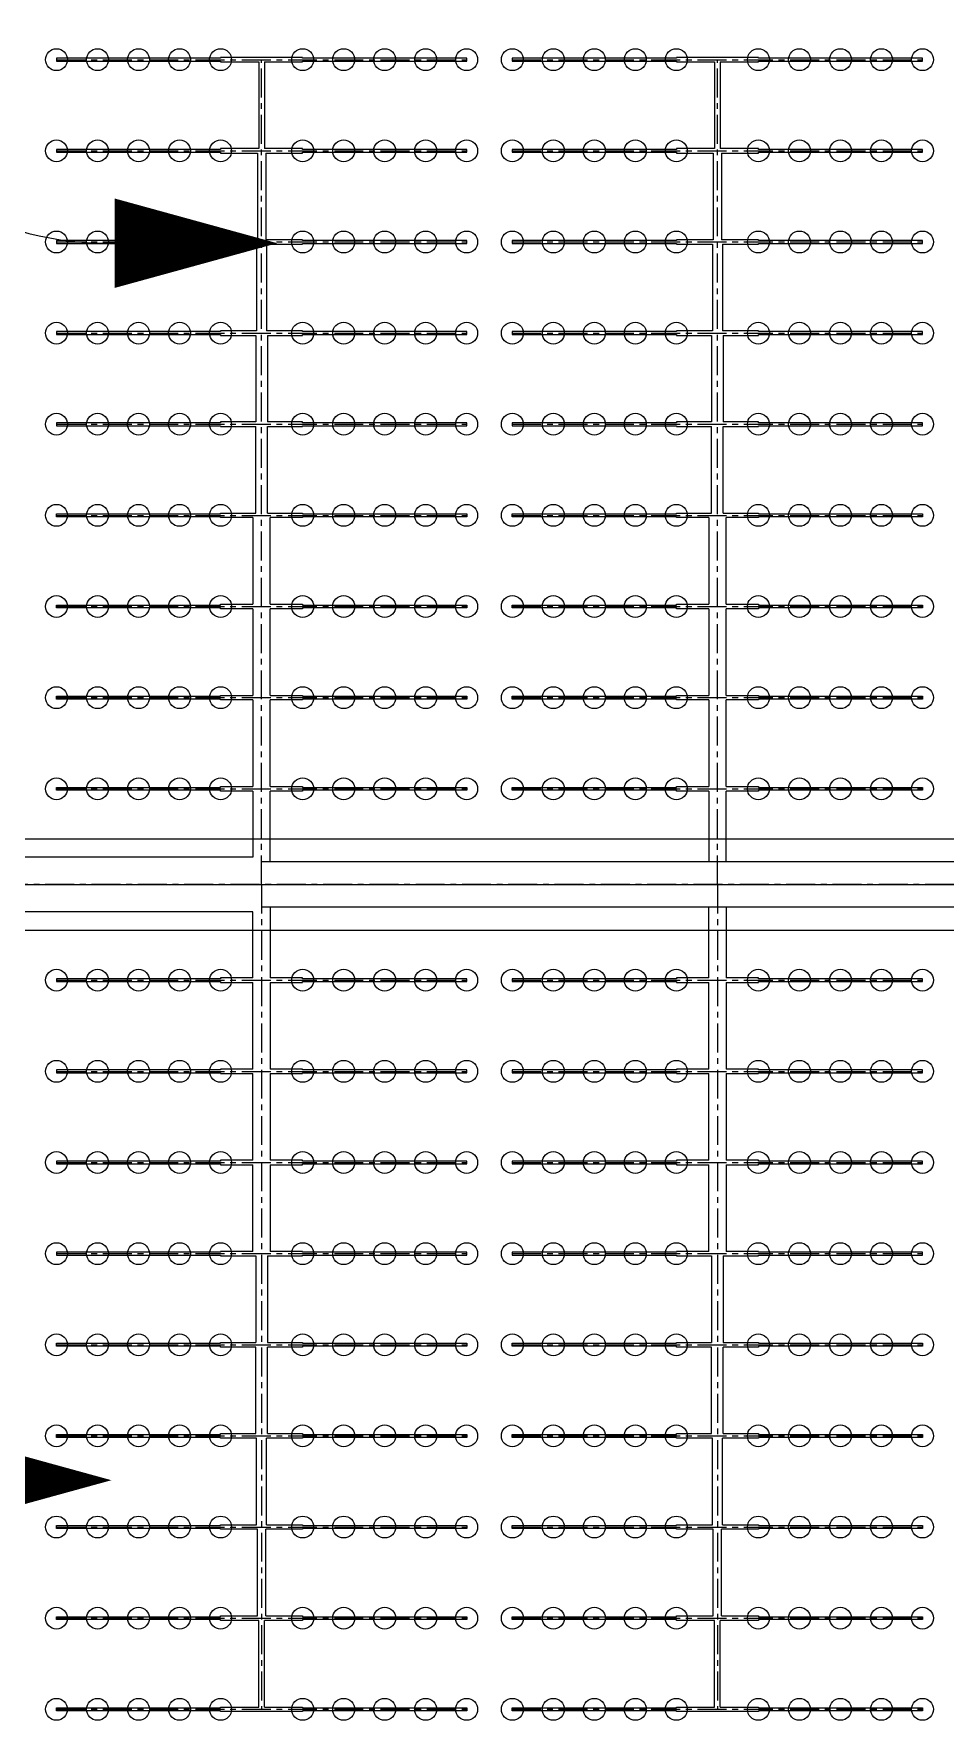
# Model space of a CAD drawing. Header units: millimetres. Extents: x -299291 to 688124, y -407813 to 623474.
# Drawn here: x 196459 to 206459, y 198059 to 216564 of the extents above; entities that cross this region are included whole.
import ezdxf

# ---------------------------------------------------------------- set-up
doc = ezdxf.new("R2010")
doc.units = ezdxf.units.MM
doc.linetypes.add('CENTER', pattern=[50.8, 31.75, -6.35, 6.35, -6.35])
doc.layers.add('轴线', color=6, linetype='CENTER')

msp = doc.modelspace()

# ---------------------------------------------------------------- linework, layer by layer
at = {"ltscale": 10}
for p, q in [((196709.037, 216295.406), (196709.037, 216263.406)), ((198509.037, 216295.406), (196709.037, 216295.406)), ((196709.037, 216263.406), (198509.037, 216263.406)), ((199409.037, 216304.406), (198509.037, 216304.406)), ((198509.037, 216304.406), (198509.037, 216295.406)), ((198509.037, 216263.406), (198509.037, 216254.406)), ((198509.037, 216254.406), (198929.037, 216254.406)), ((198929.037, 216254.406), (198929.037, 215304.406)), ((198989.037, 216254.406), (199409.037, 216254.406)), ((198989.037, 216254.406), (198989.037, 215304.406)), ((199409.037, 216295.406), (199409.037, 216304.406)), ((201209.037, 216295.406), (199409.037, 216295.406)), ((199409.037, 216254.406), (199409.037, 216263.406)), ((199409.037, 216263.406), (201209.037, 216263.406)), ((201209.037, 216263.406), (201209.037, 216295.406)), ((201709.037, 216295.406), (201709.037, 216263.406)), ((203509.037, 216295.406), (201709.037, 216295.406)), ((201709.037, 216263.406), (203509.037, 216263.406)), ((204409.037, 216304.406), (203509.037, 216304.406)), ((203509.037, 216304.406), (203509.037, 216295.406)), ((203509.037, 216263.406), (203509.037, 216254.406)), ((203509.037, 216254.406), (203929.037, 216254.406)), ((203929.037, 216254.406), (203929.037, 215304.406)), ((203989.037, 216254.406), (204409.037, 216254.406)), ((203989.037, 216254.406), (203989.037, 215304.406)), ((204409.037, 216295.406), (204409.037, 216304.406)), ((206209.037, 216295.406), (204409.037, 216295.406)), ((204409.037, 216254.406), (204409.037, 216263.406)), ((204409.037, 216263.406), (206209.037, 216263.406)), ((206209.037, 216263.406), (206209.037, 216295.406)), ((196709.037, 215295.406), (196709.037, 215263.406)), ((198509.037, 215295.406), (196709.037, 215295.406)), ((196709.037, 215263.406), (198509.037, 215263.406)), ((198929.037, 215304.406), (198509.037, 215304.406)), ((198509.037, 215304.406), (198509.037, 215295.406)), ((198509.037, 215263.406), (198509.037, 215254.406)), ((198509.037, 215254.406), (198914.037, 215254.406)), ((198914.037, 215254.406), (198914.037, 214304.406)), ((199409.037, 215304.406), (198989.037, 215304.406)), ((199004.037, 215254.406), (199409.037, 215254.406)), ((199004.037, 215254.406), (199004.037, 214304.406)), ((199409.037, 215295.406), (199409.037, 215304.406)), ((201209.037, 215295.406), (199409.037, 215295.406)), ((199409.037, 215254.406), (199409.037, 215263.406)), ((199409.037, 215263.406), (201209.037, 215263.406)), ((201209.037, 215263.406), (201209.037, 215295.406)), ((201709.037, 215295.406), (201709.037, 215263.406)), ((203509.037, 215295.406), (201709.037, 215295.406)), ((201709.037, 215263.406), (203509.037, 215263.406)), ((203929.037, 215304.406), (203509.037, 215304.406)), ((203509.037, 215304.406), (203509.037, 215295.406)), ((203509.037, 215263.406), (203509.037, 215254.406)), ((203509.037, 215254.406), (203914.037, 215254.406)), ((203914.037, 215254.406), (203914.037, 214304.406)), ((204409.037, 215304.406), (203989.037, 215304.406)), ((204004.037, 215254.406), (204409.037, 215254.406)), ((204004.037, 215254.406), (204004.037, 214304.406)), ((204409.037, 215295.406), (204409.037, 215304.406)), ((206209.037, 215295.406), (204409.037, 215295.406)), ((204409.037, 215254.406), (204409.037, 215263.406)), ((204409.037, 215263.406), (206209.037, 215263.406)), ((206209.037, 215263.406), (206209.037, 215295.406)), ((196709.037, 214295.406), (196709.037, 214263.406)), ((198509.037, 214295.406), (196709.037, 214295.406)), ((198914.037, 214304.406), (198509.037, 214304.406)), ((198509.037, 214304.406), (198509.037, 214295.406)), ((199409.037, 214304.406), (199004.037, 214304.406)), ((199409.037, 214295.406), (199409.037, 214304.406)), ((201209.037, 214295.406), (199409.037, 214295.406)), ((201209.037, 214263.406), (201209.037, 214295.406)), ((201709.037, 214295.406), (201709.037, 214263.406)), ((203509.037, 214295.406), (201709.037, 214295.406)), ((203914.037, 214304.406), (203509.037, 214304.406)), ((203509.037, 214304.406), (203509.037, 214295.406)), ((204409.037, 214304.406), (204004.037, 214304.406)), ((204409.037, 214295.406), (204409.037, 214304.406)), ((206209.037, 214295.406), (204409.037, 214295.406)), ((206209.037, 214263.406), (206209.037, 214295.406)), ((196709.037, 214263.406), (198509.037, 214263.406)), ((198509.037, 214263.406), (198509.037, 214254.406)), ((198509.037, 214254.406), (198904.037, 214254.406)), ((198904.037, 214254.406), (198904.037, 213304.406)), ((199014.037, 214254.406), (199409.037, 214254.406)), ((199014.037, 214254.406), (199014.037, 213304.406)), ((199409.037, 214254.406), (199409.037, 214263.406)), ((199409.037, 214263.406), (201209.037, 214263.406)), ((201709.037, 214263.406), (203509.037, 214263.406)), ((203509.037, 214263.406), (203509.037, 214254.406)), ((203509.037, 214254.406), (203904.037, 214254.406)), ((203904.037, 214254.406), (203904.037, 213304.406)), ((204014.037, 214254.406), (204409.037, 214254.406)), ((204014.037, 214254.406), (204014.037, 213304.406)), ((204409.037, 214254.406), (204409.037, 214263.406)), ((204409.037, 214263.406), (206209.037, 214263.406)), ((196709.037, 213295.406), (196709.037, 213263.406)), ((198509.037, 213295.406), (196709.037, 213295.406)), ((196709.037, 213263.406), (198509.037, 213263.406)), ((198904.037, 213304.406), (198509.037, 213304.406)), ((198509.037, 213304.406), (198509.037, 213295.406)), ((198509.037, 213263.406), (198509.037, 213254.406)), ((198509.037, 213254.406), (198894.037, 213254.406)), ((198894.037, 213254.406), (198894.037, 212304.406)), ((199409.037, 213304.406), (199014.037, 213304.406)), ((199024.037, 213254.406), (199409.037, 213254.406)), ((199024.037, 213254.406), (199024.037, 212304.406)), ((199409.037, 213295.406), (199409.037, 213304.406)), ((201209.037, 213295.406), (199409.037, 213295.406)), ((199409.037, 213254.406), (199409.037, 213263.406)), ((199409.037, 213263.406), (201209.037, 213263.406)), ((201209.037, 213263.406), (201209.037, 213295.406)), ((201709.037, 213295.406), (201709.037, 213263.406)), ((203509.037, 213295.406), (201709.037, 213295.406)), ((201709.037, 213263.406), (203509.037, 213263.406)), ((203904.037, 213304.406), (203509.037, 213304.406)), ((203509.037, 213304.406), (203509.037, 213295.406)), ((203509.037, 213263.406), (203509.037, 213254.406)), ((203509.037, 213254.406), (203894.037, 213254.406)), ((203894.037, 213254.406), (203894.037, 212304.406)), ((204409.037, 213304.406), (204014.037, 213304.406)), ((204024.037, 213254.406), (204409.037, 213254.406)), ((204024.037, 213254.406), (204024.037, 212304.406)), ((204409.037, 213295.406), (204409.037, 213304.406)), ((206209.037, 213295.406), (204409.037, 213295.406)), ((204409.037, 213254.406), (204409.037, 213263.406)), ((204409.037, 213263.406), (206209.037, 213263.406)), ((206209.037, 213263.406), (206209.037, 213295.406)), ((196709.037, 212295.406), (196709.037, 212263.406)), ((198509.037, 212295.406), (196709.037, 212295.406)), ((196709.037, 212263.406), (198509.037, 212263.406)), ((198894.037, 212304.406), (198509.037, 212304.406)), ((198509.037, 212304.406), (198509.037, 212295.406)), ((198509.037, 212263.406), (198509.037, 212254.406)), ((198509.037, 212254.406), (198894.037, 212254.406)), ((198894.037, 211304.406), (198894.037, 212254.406)), ((199409.037, 212304.406), (199024.037, 212304.406)), ((199024.037, 212254.406), (199409.037, 212254.406)), ((199024.037, 211304.406), (199024.037, 212254.406)), ((199409.037, 212295.406), (199409.037, 212304.406)), ((201209.037, 212295.406), (199409.037, 212295.406)), ((199409.037, 212254.406), (199409.037, 212263.406)), ((199409.037, 212263.406), (201209.037, 212263.406)), ((201209.037, 212263.406), (201209.037, 212295.406)), ((201709.037, 212295.406), (201709.037, 212263.406)), ((203509.037, 212295.406), (201709.037, 212295.406)), ((201709.037, 212263.406), (203509.037, 212263.406)), ((203894.037, 212304.406), (203509.037, 212304.406)), ((203509.037, 212304.406), (203509.037, 212295.406)), ((203509.037, 212263.406), (203509.037, 212254.406)), ((203509.037, 212254.406), (203894.037, 212254.406)), ((203894.037, 211304.406), (203894.037, 212254.406)), ((204409.037, 212304.406), (204024.037, 212304.406)), ((204024.037, 212254.406), (204409.037, 212254.406)), ((204024.037, 211304.406), (204024.037, 212254.406)), ((204409.037, 212295.406), (204409.037, 212304.406)), ((206209.037, 212295.406), (204409.037, 212295.406)), ((204409.037, 212254.406), (204409.037, 212263.406)), ((204409.037, 212263.406), (206209.037, 212263.406)), ((206209.037, 212263.406), (206209.037, 212295.406)), ((196709.037, 211263.406), (196709.037, 211295.406)), ((196709.037, 211295.406), (198509.037, 211295.406)), ((198509.037, 211263.406), (196709.037, 211263.406)), ((198509.037, 211295.406), (198509.037, 211304.406)), ((198509.037, 211304.406), (198894.037, 211304.406)), ((198509.037, 211254.406), (198509.037, 211263.406)), ((198864.037, 211254.406), (198509.037, 211254.406)), ((198864.037, 211254.406), (198864.037, 210304.406)), ((199024.037, 211304.406), (199409.037, 211304.406)), ((199409.037, 211254.406), (199054.037, 211254.406)), ((199054.037, 210304.406), (199054.037, 211254.406)), ((199409.037, 211304.406), (199409.037, 211295.406)), ((199409.037, 211295.406), (201209.037, 211295.406)), ((201209.037, 211263.406), (199409.037, 211263.406)), ((199409.037, 211263.406), (199409.037, 211254.406)), ((201209.037, 211295.406), (201209.037, 211263.406)), ((201709.037, 211263.406), (201709.037, 211295.406)), ((201709.037, 211295.406), (203509.037, 211295.406)), ((203509.037, 211263.406), (201709.037, 211263.406)), ((203509.037, 211295.406), (203509.037, 211304.406)), ((203509.037, 211304.406), (203894.037, 211304.406)), ((203509.037, 211254.406), (203509.037, 211263.406)), ((203864.037, 211254.406), (203509.037, 211254.406)), ((203864.037, 211254.406), (203864.037, 210304.406)), ((204024.037, 211304.406), (204409.037, 211304.406)), ((204409.037, 211254.406), (204054.037, 211254.406)), ((204054.037, 210304.406), (204054.037, 211254.406)), ((204409.037, 211304.406), (204409.037, 211295.406)), ((204409.037, 211295.406), (206209.037, 211295.406)), ((206209.037, 211263.406), (204409.037, 211263.406)), ((204409.037, 211263.406), (204409.037, 211254.406)), ((206209.037, 211295.406), (206209.037, 211263.406)), ((196709.037, 210263.406), (196709.037, 210295.406)), ((196709.037, 210295.406), (198509.037, 210295.406)), ((198509.037, 210263.406), (196709.037, 210263.406)), ((198509.037, 210295.406), (198509.037, 210304.406)), ((198509.037, 210304.406), (198864.037, 210304.406)), ((198509.037, 210254.406), (198509.037, 210263.406)), ((198864.037, 210254.406), (198509.037, 210254.406)), ((198864.037, 210254.406), (198864.037, 209304.406)), ((199054.037, 210304.406), (199409.037, 210304.406)), ((199409.037, 210254.406), (199054.037, 210254.406)), ((199054.037, 209304.406), (199054.037, 210254.406)), ((199409.037, 210304.406), (199409.037, 210295.406)), ((199409.037, 210295.406), (201209.037, 210295.406)), ((201209.037, 210263.406), (199409.037, 210263.406)), ((199409.037, 210263.406), (199409.037, 210254.406)), ((201209.037, 210295.406), (201209.037, 210263.406)), ((201709.037, 210263.406), (201709.037, 210295.406)), ((201709.037, 210295.406), (203509.037, 210295.406)), ((203509.037, 210263.406), (201709.037, 210263.406)), ((203509.037, 210295.406), (203509.037, 210304.406)), ((203509.037, 210304.406), (203864.037, 210304.406)), ((203509.037, 210254.406), (203509.037, 210263.406)), ((203864.037, 210254.406), (203509.037, 210254.406)), ((203864.037, 210254.406), (203864.037, 209304.406)), ((204054.037, 210304.406), (204409.037, 210304.406)), ((204409.037, 210254.406), (204054.037, 210254.406)), ((204054.037, 209304.406), (204054.037, 210254.406)), ((204409.037, 210304.406), (204409.037, 210295.406)), ((204409.037, 210295.406), (206209.037, 210295.406)), ((206209.037, 210263.406), (204409.037, 210263.406)), ((204409.037, 210263.406), (204409.037, 210254.406)), ((206209.037, 210295.406), (206209.037, 210263.406)), ((196709.037, 209263.406), (196709.037, 209295.406)), ((196709.037, 209295.406), (198509.037, 209295.406)), ((198509.037, 209295.406), (198509.037, 209304.406)), ((198509.037, 209304.406), (198864.037, 209304.406)), ((199054.037, 209304.406), (199409.037, 209304.406)), ((199409.037, 209304.406), (199409.037, 209295.406)), ((199409.037, 209295.406), (201209.037, 209295.406)), ((201209.037, 209295.406), (201209.037, 209263.406)), ((201709.037, 209263.406), (201709.037, 209295.406)), ((201709.037, 209295.406), (203509.037, 209295.406)), ((203509.037, 209295.406), (203509.037, 209304.406)), ((203509.037, 209304.406), (203864.037, 209304.406)), ((204054.037, 209304.406), (204409.037, 209304.406)), ((204409.037, 209304.406), (204409.037, 209295.406)), ((204409.037, 209295.406), (206209.037, 209295.406)), ((206209.037, 209295.406), (206209.037, 209263.406)), ((198509.037, 209263.406), (196709.037, 209263.406)), ((198509.037, 209254.406), (198509.037, 209263.406)), ((198864.037, 209254.406), (198509.037, 209254.406)), ((198864.037, 209254.406), (198864.037, 208304.406)), ((199409.037, 209254.406), (199054.037, 209254.406)), ((199054.037, 208304.406), (199054.037, 209254.406)), ((201209.037, 209263.406), (199409.037, 209263.406)), ((199409.037, 209263.406), (199409.037, 209254.406)), ((203509.037, 209263.406), (201709.037, 209263.406)), ((203509.037, 209254.406), (203509.037, 209263.406)), ((203864.037, 209254.406), (203509.037, 209254.406)), ((203864.037, 209254.406), (203864.037, 208304.406)), ((204409.037, 209254.406), (204054.037, 209254.406)), ((204054.037, 208304.406), (204054.037, 209254.406)), ((206209.037, 209263.406), (204409.037, 209263.406)), ((204409.037, 209263.406), (204409.037, 209254.406)), ((196709.037, 208263.406), (196709.037, 208295.406)), ((196709.037, 208295.406), (198509.037, 208295.406)), ((198509.037, 208263.406), (196709.037, 208263.406)), ((198509.037, 208295.406), (198509.037, 208304.406)), ((198509.037, 208304.406), (198864.037, 208304.406)), ((198509.037, 208254.406), (198509.037, 208263.406)), ((198864.037, 208254.406), (198509.037, 208254.406)), ((198864.037, 208254.406), (198864.037, 207529.406)), ((199054.037, 208304.406), (199409.037, 208304.406)), ((199409.037, 208254.406), (199054.037, 208254.406)), ((199054.037, 207479.406), (199054.037, 208254.406)), ((199409.037, 208304.406), (199409.037, 208295.406)), ((199409.037, 208295.406), (201209.037, 208295.406)), ((201209.037, 208263.406), (199409.037, 208263.406)), ((199409.037, 208263.406), (199409.037, 208254.406)), ((201209.037, 208295.406), (201209.037, 208263.406)), ((201709.037, 208263.406), (201709.037, 208295.406)), ((201709.037, 208295.406), (203509.037, 208295.406)), ((203509.037, 208263.406), (201709.037, 208263.406)), ((203509.037, 208295.406), (203509.037, 208304.406)), ((203509.037, 208304.406), (203864.037, 208304.406)), ((203509.037, 208254.406), (203509.037, 208263.406)), ((203864.037, 208254.406), (203509.037, 208254.406)), ((203864.037, 208254.406), (203864.037, 207479.406)), ((204054.037, 208304.406), (204409.037, 208304.406)), ((204409.037, 208254.406), (204054.037, 208254.406)), ((204054.037, 207479.406), (204054.037, 208254.406)), ((204409.037, 208304.406), (204409.037, 208295.406)), ((204409.037, 208295.406), (206209.037, 208295.406)), ((206209.037, 208263.406), (204409.037, 208263.406)), ((204409.037, 208263.406), (204409.037, 208254.406)), ((206209.037, 208295.406), (206209.037, 208263.406)), ((186459.037, 207729.406), (266459.037, 207729.406)), ((198864.037, 207529.406), (194054.037, 207529.406)), ((213864.037, 207479.406), (198959.037, 207479.406)), ((185959.037, 207229.406), (266959.037, 207229.406)), ((198864.037, 206929.406), (194054.037, 206929.406)), ((198864.037, 206204.406), (198864.037, 206929.406)), ((213864.037, 206979.406), (198959.037, 206979.406)), ((199054.037, 206979.406), (199054.037, 206204.406)), ((203864.037, 206204.406), (203864.037, 206979.406)), ((204054.037, 206979.406), (204054.037, 206204.406)), ((186459.037, 206729.406), (266459.037, 206729.406)), ((196709.037, 206195.406), (196709.037, 206163.406)), ((198509.037, 206195.406), (196709.037, 206195.406)), ((196709.037, 206163.406), (198509.037, 206163.406)), ((198864.037, 206204.406), (198509.037, 206204.406)), ((198509.037, 206204.406), (198509.037, 206195.406)), ((198509.037, 206163.406), (198509.037, 206154.406)), ((198509.037, 206154.406), (198864.037, 206154.406)), ((198864.037, 205204.406), (198864.037, 206154.406)), ((199409.037, 206204.406), (199054.037, 206204.406)), ((199054.037, 206154.406), (199409.037, 206154.406)), ((199054.037, 206154.406), (199054.037, 205204.406)), ((199409.037, 206195.406), (199409.037, 206204.406)), ((201209.037, 206195.406), (199409.037, 206195.406)), ((199409.037, 206154.406), (199409.037, 206163.406)), ((199409.037, 206163.406), (201209.037, 206163.406)), ((201209.037, 206163.406), (201209.037, 206195.406)), ((201709.037, 206195.406), (201709.037, 206163.406)), ((203509.037, 206195.406), (201709.037, 206195.406)), ((201709.037, 206163.406), (203509.037, 206163.406)), ((203864.037, 206204.406), (203509.037, 206204.406)), ((203509.037, 206204.406), (203509.037, 206195.406)), ((203509.037, 206163.406), (203509.037, 206154.406)), ((203509.037, 206154.406), (203864.037, 206154.406)), ((203864.037, 205204.406), (203864.037, 206154.406)), ((204409.037, 206204.406), (204054.037, 206204.406)), ((204054.037, 206154.406), (204409.037, 206154.406)), ((204054.037, 206154.406), (204054.037, 205204.406)), ((204409.037, 206195.406), (204409.037, 206204.406)), ((206209.037, 206195.406), (204409.037, 206195.406)), ((204409.037, 206154.406), (204409.037, 206163.406)), ((204409.037, 206163.406), (206209.037, 206163.406)), ((206209.037, 206163.406), (206209.037, 206195.406)), ((196709.037, 205195.406), (196709.037, 205163.406)), ((198509.037, 205195.406), (196709.037, 205195.406)), ((196709.037, 205163.406), (198509.037, 205163.406)), ((198864.037, 205204.406), (198509.037, 205204.406)), ((198509.037, 205204.406), (198509.037, 205195.406)), ((198509.037, 205163.406), (198509.037, 205154.406)), ((198509.037, 205154.406), (198864.037, 205154.406)), ((198864.037, 204204.406), (198864.037, 205154.406)), ((199409.037, 205204.406), (199054.037, 205204.406)), ((199054.037, 205154.406), (199409.037, 205154.406)), ((199054.037, 205154.406), (199054.037, 204204.406)), ((199409.037, 205195.406), (199409.037, 205204.406)), ((201209.037, 205195.406), (199409.037, 205195.406)), ((199409.037, 205154.406), (199409.037, 205163.406)), ((199409.037, 205163.406), (201209.037, 205163.406)), ((201209.037, 205163.406), (201209.037, 205195.406)), ((201709.037, 205195.406), (201709.037, 205163.406)), ((203509.037, 205195.406), (201709.037, 205195.406)), ((201709.037, 205163.406), (203509.037, 205163.406)), ((203864.037, 205204.406), (203509.037, 205204.406)), ((203509.037, 205204.406), (203509.037, 205195.406)), ((203509.037, 205163.406), (203509.037, 205154.406)), ((203509.037, 205154.406), (203864.037, 205154.406)), ((203864.037, 204204.406), (203864.037, 205154.406)), ((204409.037, 205204.406), (204054.037, 205204.406)), ((204054.037, 205154.406), (204409.037, 205154.406)), ((204054.037, 205154.406), (204054.037, 204204.406)), ((204409.037, 205195.406), (204409.037, 205204.406)), ((206209.037, 205195.406), (204409.037, 205195.406)), ((204409.037, 205154.406), (204409.037, 205163.406)), ((204409.037, 205163.406), (206209.037, 205163.406)), ((206209.037, 205163.406), (206209.037, 205195.406)), ((196709.037, 204195.406), (196709.037, 204163.406)), ((198509.037, 204195.406), (196709.037, 204195.406)), ((196709.037, 204163.406), (198509.037, 204163.406)), ((198864.037, 204204.406), (198509.037, 204204.406)), ((198509.037, 204204.406), (198509.037, 204195.406)), ((198509.037, 204163.406), (198509.037, 204154.406)), ((198509.037, 204154.406), (198864.037, 204154.406)), ((198864.037, 203204.406), (198864.037, 204154.406)), ((199409.037, 204204.406), (199054.037, 204204.406)), ((199054.037, 204154.406), (199409.037, 204154.406)), ((199054.037, 204154.406), (199054.037, 203204.406)), ((199409.037, 204195.406), (199409.037, 204204.406)), ((201209.037, 204195.406), (199409.037, 204195.406)), ((199409.037, 204154.406), (199409.037, 204163.406)), ((199409.037, 204163.406), (201209.037, 204163.406)), ((201209.037, 204163.406), (201209.037, 204195.406)), ((201709.037, 204195.406), (201709.037, 204163.406)), ((203509.037, 204195.406), (201709.037, 204195.406)), ((201709.037, 204163.406), (203509.037, 204163.406)), ((203864.037, 204204.406), (203509.037, 204204.406)), ((203509.037, 204204.406), (203509.037, 204195.406)), ((203509.037, 204163.406), (203509.037, 204154.406)), ((203509.037, 204154.406), (203864.037, 204154.406)), ((203864.037, 203204.406), (203864.037, 204154.406)), ((204409.037, 204204.406), (204054.037, 204204.406)), ((204054.037, 204154.406), (204409.037, 204154.406)), ((204054.037, 204154.406), (204054.037, 203204.406)), ((204409.037, 204195.406), (204409.037, 204204.406)), ((206209.037, 204195.406), (204409.037, 204195.406)), ((204409.037, 204154.406), (204409.037, 204163.406)), ((204409.037, 204163.406), (206209.037, 204163.406)), ((206209.037, 204163.406), (206209.037, 204195.406)), ((196709.037, 203195.406), (196709.037, 203163.406)), ((198509.037, 203195.406), (196709.037, 203195.406)), ((198864.037, 203204.406), (198509.037, 203204.406)), ((198509.037, 203204.406), (198509.037, 203195.406)), ((199409.037, 203204.406), (199054.037, 203204.406)), ((199409.037, 203195.406), (199409.037, 203204.406)), ((201209.037, 203195.406), (199409.037, 203195.406)), ((201209.037, 203163.406), (201209.037, 203195.406)), ((201709.037, 203195.406), (201709.037, 203163.406)), ((203509.037, 203195.406), (201709.037, 203195.406)), ((203864.037, 203204.406), (203509.037, 203204.406)), ((203509.037, 203204.406), (203509.037, 203195.406)), ((204409.037, 203204.406), (204054.037, 203204.406)), ((204409.037, 203195.406), (204409.037, 203204.406)), ((206209.037, 203195.406), (204409.037, 203195.406)), ((206209.037, 203163.406), (206209.037, 203195.406)), ((196709.037, 203163.406), (198509.037, 203163.406)), ((198509.037, 203163.406), (198509.037, 203154.406)), ((198509.037, 203154.406), (198894.037, 203154.406)), ((198894.037, 203154.406), (198894.037, 202204.406)), ((199024.037, 203154.406), (199409.037, 203154.406)), ((199024.037, 203154.406), (199024.037, 202204.406)), ((199409.037, 203154.406), (199409.037, 203163.406)), ((199409.037, 203163.406), (201209.037, 203163.406)), ((201709.037, 203163.406), (203509.037, 203163.406)), ((203509.037, 203163.406), (203509.037, 203154.406)), ((203509.037, 203154.406), (203894.037, 203154.406)), ((203894.037, 203154.406), (203894.037, 202204.406)), ((204024.037, 203154.406), (204409.037, 203154.406)), ((204024.037, 203154.406), (204024.037, 202204.406)), ((204409.037, 203154.406), (204409.037, 203163.406)), ((204409.037, 203163.406), (206209.037, 203163.406)), ((196709.037, 202163.406), (196709.037, 202195.406)), ((196709.037, 202195.406), (198509.037, 202195.406)), ((198509.037, 202163.406), (196709.037, 202163.406)), ((198509.037, 202195.406), (198509.037, 202204.406)), ((198509.037, 202204.406), (198894.037, 202204.406)), ((198509.037, 202154.406), (198509.037, 202163.406)), ((198894.037, 202154.406), (198509.037, 202154.406)), ((198894.037, 201204.406), (198894.037, 202154.406)), ((199024.037, 202204.406), (199409.037, 202204.406)), ((199409.037, 202154.406), (199024.037, 202154.406)), ((199024.037, 201204.406), (199024.037, 202154.406)), ((199409.037, 202204.406), (199409.037, 202195.406)), ((199409.037, 202195.406), (201209.037, 202195.406)), ((201209.037, 202163.406), (199409.037, 202163.406)), ((199409.037, 202163.406), (199409.037, 202154.406)), ((201209.037, 202195.406), (201209.037, 202163.406)), ((201709.037, 202163.406), (201709.037, 202195.406)), ((201709.037, 202195.406), (203509.037, 202195.406)), ((203509.037, 202163.406), (201709.037, 202163.406)), ((203509.037, 202195.406), (203509.037, 202204.406)), ((203509.037, 202204.406), (203894.037, 202204.406)), ((203509.037, 202154.406), (203509.037, 202163.406)), ((203894.037, 202154.406), (203509.037, 202154.406)), ((203894.037, 201204.406), (203894.037, 202154.406)), ((204024.037, 202204.406), (204409.037, 202204.406)), ((204409.037, 202154.406), (204024.037, 202154.406)), ((204024.037, 201204.406), (204024.037, 202154.406)), ((204409.037, 202204.406), (204409.037, 202195.406)), ((204409.037, 202195.406), (206209.037, 202195.406)), ((206209.037, 202163.406), (204409.037, 202163.406)), ((204409.037, 202163.406), (204409.037, 202154.406)), ((206209.037, 202195.406), (206209.037, 202163.406)), ((196709.037, 201163.406), (196709.037, 201195.406)), ((196709.037, 201195.406), (198509.037, 201195.406)), ((198509.037, 201163.406), (196709.037, 201163.406)), ((198509.037, 201195.406), (198509.037, 201204.406)), ((198509.037, 201204.406), (198894.037, 201204.406)), ((198509.037, 201154.406), (198509.037, 201163.406)), ((198904.037, 201154.406), (198509.037, 201154.406)), ((198904.037, 200204.406), (198904.037, 201154.406)), ((199409.037, 201154.406), (199014.037, 201154.406)), ((199014.037, 200204.406), (199014.037, 201154.406)), ((199024.037, 201204.406), (199409.037, 201204.406)), ((199409.037, 201204.406), (199409.037, 201195.406)), ((199409.037, 201195.406), (201209.037, 201195.406)), ((201209.037, 201163.406), (199409.037, 201163.406)), ((199409.037, 201163.406), (199409.037, 201154.406)), ((201209.037, 201195.406), (201209.037, 201163.406)), ((201709.037, 201163.406), (201709.037, 201195.406)), ((201709.037, 201195.406), (203509.037, 201195.406)), ((203509.037, 201163.406), (201709.037, 201163.406)), ((203509.037, 201195.406), (203509.037, 201204.406)), ((203509.037, 201204.406), (203894.037, 201204.406)), ((203509.037, 201154.406), (203509.037, 201163.406)), ((203904.037, 201154.406), (203509.037, 201154.406)), ((203904.037, 200204.406), (203904.037, 201154.406)), ((204409.037, 201154.406), (204014.037, 201154.406)), ((204014.037, 200204.406), (204014.037, 201154.406)), ((204024.037, 201204.406), (204409.037, 201204.406)), ((204409.037, 201204.406), (204409.037, 201195.406)), ((204409.037, 201195.406), (206209.037, 201195.406)), ((206209.037, 201163.406), (204409.037, 201163.406)), ((204409.037, 201163.406), (204409.037, 201154.406)), ((206209.037, 201195.406), (206209.037, 201163.406)), ((196709.037, 200163.406), (196709.037, 200195.406)), ((196709.037, 200195.406), (198509.037, 200195.406)), ((198509.037, 200163.406), (196709.037, 200163.406)), ((198509.037, 200195.406), (198509.037, 200204.406)), ((198509.037, 200204.406), (198904.037, 200204.406)), ((198509.037, 200154.406), (198509.037, 200163.406)), ((198914.037, 200154.406), (198509.037, 200154.406)), ((198914.037, 199204.406), (198914.037, 200154.406)), ((199409.037, 200154.406), (199004.037, 200154.406)), ((199004.037, 199204.406), (199004.037, 200154.406)), ((199014.037, 200204.406), (199409.037, 200204.406)), ((199409.037, 200204.406), (199409.037, 200195.406)), ((199409.037, 200195.406), (201209.037, 200195.406)), ((201209.037, 200163.406), (199409.037, 200163.406)), ((199409.037, 200163.406), (199409.037, 200154.406)), ((201209.037, 200195.406), (201209.037, 200163.406)), ((201709.037, 200163.406), (201709.037, 200195.406)), ((201709.037, 200195.406), (203509.037, 200195.406)), ((203509.037, 200163.406), (201709.037, 200163.406)), ((203509.037, 200195.406), (203509.037, 200204.406)), ((203509.037, 200204.406), (203904.037, 200204.406)), ((203509.037, 200154.406), (203509.037, 200163.406)), ((203914.037, 200154.406), (203509.037, 200154.406)), ((203914.037, 199204.406), (203914.037, 200154.406)), ((204409.037, 200154.406), (204004.037, 200154.406)), ((204004.037, 199204.406), (204004.037, 200154.406)), ((204014.037, 200204.406), (204409.037, 200204.406)), ((204409.037, 200204.406), (204409.037, 200195.406)), ((204409.037, 200195.406), (206209.037, 200195.406)), ((206209.037, 200163.406), (204409.037, 200163.406)), ((204409.037, 200163.406), (204409.037, 200154.406)), ((206209.037, 200195.406), (206209.037, 200163.406)), ((196709.037, 199163.406), (196709.037, 199195.406)), ((196709.037, 199195.406), (198509.037, 199195.406)), ((198509.037, 199163.406), (196709.037, 199163.406)), ((198509.037, 199195.406), (198509.037, 199204.406)), ((198509.037, 199204.406), (198914.037, 199204.406)), ((198509.037, 199154.406), (198509.037, 199163.406)), ((198929.037, 199154.406), (198509.037, 199154.406)), ((198929.037, 198204.406), (198929.037, 199154.406)), ((198989.037, 198204.406), (198989.037, 199154.406)), ((199409.037, 199154.406), (198989.037, 199154.406)), ((199004.037, 199204.406), (199409.037, 199204.406)), ((199409.037, 199204.406), (199409.037, 199195.406)), ((199409.037, 199195.406), (201209.037, 199195.406)), ((201209.037, 199163.406), (199409.037, 199163.406)), ((199409.037, 199163.406), (199409.037, 199154.406)), ((201209.037, 199195.406), (201209.037, 199163.406)), ((201709.037, 199163.406), (201709.037, 199195.406)), ((201709.037, 199195.406), (203509.037, 199195.406)), ((203509.037, 199163.406), (201709.037, 199163.406)), ((203509.037, 199195.406), (203509.037, 199204.406)), ((203509.037, 199204.406), (203914.037, 199204.406)), ((203509.037, 199154.406), (203509.037, 199163.406)), ((203929.037, 199154.406), (203509.037, 199154.406)), ((203929.037, 198204.406), (203929.037, 199154.406)), ((203989.037, 198204.406), (203989.037, 199154.406)), ((204409.037, 199154.406), (203989.037, 199154.406)), ((204004.037, 199204.406), (204409.037, 199204.406)), ((204409.037, 199204.406), (204409.037, 199195.406)), ((204409.037, 199195.406), (206209.037, 199195.406)), ((206209.037, 199163.406), (204409.037, 199163.406)), ((204409.037, 199163.406), (204409.037, 199154.406)), ((206209.037, 199195.406), (206209.037, 199163.406)), ((196709.037, 198163.406), (196709.037, 198195.406)), ((196709.037, 198195.406), (198509.037, 198195.406)), ((198509.037, 198195.406), (198509.037, 198204.406)), ((198509.037, 198204.406), (198929.037, 198204.406)), ((198989.037, 198204.406), (199409.037, 198204.406)), ((199409.037, 198204.406), (199409.037, 198195.406)), ((199409.037, 198195.406), (201209.037, 198195.406)), ((201209.037, 198195.406), (201209.037, 198163.406)), ((201709.037, 198163.406), (201709.037, 198195.406)), ((201709.037, 198195.406), (203509.037, 198195.406)), ((203509.037, 198195.406), (203509.037, 198204.406)), ((203509.037, 198204.406), (203929.037, 198204.406)), ((203989.037, 198204.406), (204409.037, 198204.406)), ((204409.037, 198204.406), (204409.037, 198195.406)), ((204409.037, 198195.406), (206209.037, 198195.406)), ((206209.037, 198195.406), (206209.037, 198163.406)), ((198509.037, 198163.406), (196709.037, 198163.406)), ((198509.037, 198154.406), (198509.037, 198163.406)), ((199409.037, 198154.406), (198509.037, 198154.406)), ((201209.037, 198163.406), (199409.037, 198163.406)), ((199409.037, 198163.406), (199409.037, 198154.406)), ((203509.037, 198163.406), (201709.037, 198163.406)), ((203509.037, 198154.406), (203509.037, 198163.406)), ((204409.037, 198154.406), (203509.037, 198154.406)), ((206209.037, 198163.406), (204409.037, 198163.406)), ((204409.037, 198163.406), (204409.037, 198154.406))]:
    msp.add_line(p, q, dxfattribs=at)
at = {"color": 7, "lineweight": -3}
for points in [[(197347.738, 214265.57, 981.097, 0, 0), (199130.927, 214265.57, 0, 0, 0)], [(195528.81, 200693.243, 981.097, 0, 0), (197311.998, 200693.243, 0, 0, 0)]]:
    msp.add_lwpolyline(points, format="xyseb", dxfattribs=at)
at = {"ltscale": 10}
for centre in [(196709.037, 216279.406), (197159.037, 216279.406), (197609.037, 216279.406), (198059.037, 216279.406), (198509.037, 216279.406), (199409.037, 216279.406), (199859.037, 216279.406), (200309.037, 216279.406), (200759.037, 216279.406), (201209.037, 216279.406), (201709.037, 216279.406), (202159.037, 216279.406), (202609.037, 216279.406), (203059.037, 216279.406), (203509.037, 216279.406), (204409.037, 216279.406), (204859.037, 216279.406), (205309.037, 216279.406), (205759.037, 216279.406), (206209.037, 216279.406), (196709.037, 215279.406), (197159.037, 215279.406), (197609.037, 215279.406), (198059.037, 215279.406), (198509.037, 215279.406), (199409.037, 215279.406), (199859.037, 215279.406), (200309.037, 215279.406), (200759.037, 215279.406), (201209.037, 215279.406), (201709.037, 215279.406), (202159.037, 215279.406), (202609.037, 215279.406), (203059.037, 215279.406), (203509.037, 215279.406), (204409.037, 215279.406), (204859.037, 215279.406), (205309.037, 215279.406), (205759.037, 215279.406), (206209.037, 215279.406), (196709.037, 214279.406), (197159.037, 214279.406), (197609.037, 214279.406), (198059.037, 214279.406), (198509.037, 214279.406), (199409.037, 214279.406), (199859.037, 214279.406), (200309.037, 214279.406), (200759.037, 214279.406), (201209.037, 214279.406), (201709.037, 214279.406), (202159.037, 214279.406), (202609.037, 214279.406), (203059.037, 214279.406), (203509.037, 214279.406), (204409.037, 214279.406), (204859.037, 214279.406), (205309.037, 214279.406), (205759.037, 214279.406), (206209.037, 214279.406), (196709.037, 213279.406), (197159.037, 213279.406), (197609.037, 213279.406), (198059.037, 213279.406), (198509.037, 213279.406), (199409.037, 213279.406), (199859.037, 213279.406), (200309.037, 213279.406), (200759.037, 213279.406), (201209.037, 213279.406), (201709.037, 213279.406), (202159.037, 213279.406), (202609.037, 213279.406), (203059.037, 213279.406), (203509.037, 213279.406), (204409.037, 213279.406), (204859.037, 213279.406), (205309.037, 213279.406), (205759.037, 213279.406), (206209.037, 213279.406), (196709.037, 212279.406), (197159.037, 212279.406), (197609.037, 212279.406), (198059.037, 212279.406), (198509.037, 212279.406), (199409.037, 212279.406), (199859.037, 212279.406), (200309.037, 212279.406), (200759.037, 212279.406), (201209.037, 212279.406), (201709.037, 212279.406), (202159.037, 212279.406), (202609.037, 212279.406), (203059.037, 212279.406), (203509.037, 212279.406), (204409.037, 212279.406), (204859.037, 212279.406), (205309.037, 212279.406), (205759.037, 212279.406), (206209.037, 212279.406), (196709.037, 211279.406), (197159.037, 211279.406), (197609.037, 211279.406), (198059.037, 211279.406), (198509.037, 211279.406), (199409.037, 211279.406), (199859.037, 211279.406), (200309.037, 211279.406), (200759.037, 211279.406), (201209.037, 211279.406), (201709.037, 211279.406), (202159.037, 211279.406), (202609.037, 211279.406), (203059.037, 211279.406), (203509.037, 211279.406), (204409.037, 211279.406), (204859.037, 211279.406), (205309.037, 211279.406), (205759.037, 211279.406), (206209.037, 211279.406), (196709.037, 210279.406), (197159.037, 210279.406), (197609.037, 210279.406), (198059.037, 210279.406), (198509.037, 210279.406), (199409.037, 210279.406), (199859.037, 210279.406), (200309.037, 210279.406), (200759.037, 210279.406), (201209.037, 210279.406), (201709.037, 210279.406), (202159.037, 210279.406), (202609.037, 210279.406), (203059.037, 210279.406), (203509.037, 210279.406), (204409.037, 210279.406), (204859.037, 210279.406), (205309.037, 210279.406), (205759.037, 210279.406), (206209.037, 210279.406), (196709.037, 209279.406), (197159.037, 209279.406), (197609.037, 209279.406), (198059.037, 209279.406), (198509.037, 209279.406), (199409.037, 209279.406), (199859.037, 209279.406), (200309.037, 209279.406), (200759.037, 209279.406), (201209.037, 209279.406), (201709.037, 209279.406), (202159.037, 209279.406), (202609.037, 209279.406), (203059.037, 209279.406), (203509.037, 209279.406), (204409.037, 209279.406), (204859.037, 209279.406), (205309.037, 209279.406), (205759.037, 209279.406), (206209.037, 209279.406), (196709.037, 208279.406), (197159.037, 208279.406), (197609.037, 208279.406), (198059.037, 208279.406), (198509.037, 208279.406), (199409.037, 208279.406), (199859.037, 208279.406), (200309.037, 208279.406), (200759.037, 208279.406), (201209.037, 208279.406), (201709.037, 208279.406), (202159.037, 208279.406), (202609.037, 208279.406), (203059.037, 208279.406), (203509.037, 208279.406), (204409.037, 208279.406), (204859.037, 208279.406), (205309.037, 208279.406), (205759.037, 208279.406), (206209.037, 208279.406), (196709.037, 206179.406), (197159.037, 206179.406), (197609.037, 206179.406), (198059.037, 206179.406), (198509.037, 206179.406), (199409.037, 206179.406), (199859.037, 206179.406), (200309.037, 206179.406), (200759.037, 206179.406), (201209.037, 206179.406), (201709.037, 206179.406), (202159.037, 206179.406), (202609.037, 206179.406), (203059.037, 206179.406), (203509.037, 206179.406), (204409.037, 206179.406), (204859.037, 206179.406), (205309.037, 206179.406), (205759.037, 206179.406), (206209.037, 206179.406), (196709.037, 205179.406), (197159.037, 205179.406), (197609.037, 205179.406), (198059.037, 205179.406), (198509.037, 205179.406), (199409.037, 205179.406), (199859.037, 205179.406), (200309.037, 205179.406), (200759.037, 205179.406), (201209.037, 205179.406), (201709.037, 205179.406), (202159.037, 205179.406), (202609.037, 205179.406), (203059.037, 205179.406), (203509.037, 205179.406), (204409.037, 205179.406), (204859.037, 205179.406), (205309.037, 205179.406), (205759.037, 205179.406), (206209.037, 205179.406), (196709.037, 204179.406), (197159.037, 204179.406), (197609.037, 204179.406), (198059.037, 204179.406), (198509.037, 204179.406), (199409.037, 204179.406), (199859.037, 204179.406), (200309.037, 204179.406), (200759.037, 204179.406), (201209.037, 204179.406), (201709.037, 204179.406), (202159.037, 204179.406), (202609.037, 204179.406), (203059.037, 204179.406), (203509.037, 204179.406), (204409.037, 204179.406), (204859.037, 204179.406), (205309.037, 204179.406), (205759.037, 204179.406), (206209.037, 204179.406), (196709.037, 203179.406), (197159.037, 203179.406), (197609.037, 203179.406), (198059.037, 203179.406), (198509.037, 203179.406), (199409.037, 203179.406), (199859.037, 203179.406), (200309.037, 203179.406), (200759.037, 203179.406), (201209.037, 203179.406), (201709.037, 203179.406), (202159.037, 203179.406), (202609.037, 203179.406), (203059.037, 203179.406), (203509.037, 203179.406), (204409.037, 203179.406), (204859.037, 203179.406), (205309.037, 203179.406), (205759.037, 203179.406), (206209.037, 203179.406), (196709.037, 202179.406), (197159.037, 202179.406), (197609.037, 202179.406), (198059.037, 202179.406), (198509.037, 202179.406), (199409.037, 202179.406), (199859.037, 202179.406), (200309.037, 202179.406), (200759.037, 202179.406), (201209.037, 202179.406), (201709.037, 202179.406), (202159.037, 202179.406), (202609.037, 202179.406), (203059.037, 202179.406), (203509.037, 202179.406), (204409.037, 202179.406), (204859.037, 202179.406), (205309.037, 202179.406), (205759.037, 202179.406), (206209.037, 202179.406), (196709.037, 201179.406), (197159.037, 201179.406), (197609.037, 201179.406), (198059.037, 201179.406), (198509.037, 201179.406), (199409.037, 201179.406), (199859.037, 201179.406), (200309.037, 201179.406), (200759.037, 201179.406), (201209.037, 201179.406), (201709.037, 201179.406), (202159.037, 201179.406), (202609.037, 201179.406), (203059.037, 201179.406), (203509.037, 201179.406), (204409.037, 201179.406), (204859.037, 201179.406), (205309.037, 201179.406), (205759.037, 201179.406), (206209.037, 201179.406), (196709.037, 200179.406), (197159.037, 200179.406), (197609.037, 200179.406), (198059.037, 200179.406), (198509.037, 200179.406), (199409.037, 200179.406), (199859.037, 200179.406), (200309.037, 200179.406), (200759.037, 200179.406), (201209.037, 200179.406), (201709.037, 200179.406), (202159.037, 200179.406), (202609.037, 200179.406), (203059.037, 200179.406), (203509.037, 200179.406), (204409.037, 200179.406), (204859.037, 200179.406), (205309.037, 200179.406), (205759.037, 200179.406), (206209.037, 200179.406), (196709.037, 199179.406), (197159.037, 199179.406), (197609.037, 199179.406), (198059.037, 199179.406), (198509.037, 199179.406), (199409.037, 199179.406), (199859.037, 199179.406), (200309.037, 199179.406), (200759.037, 199179.406), (201209.037, 199179.406), (201709.037, 199179.406), (202159.037, 199179.406), (202609.037, 199179.406), (203059.037, 199179.406), (203509.037, 199179.406), (204409.037, 199179.406), (204859.037, 199179.406), (205309.037, 199179.406), (205759.037, 199179.406), (206209.037, 199179.406), (196709.037, 198179.406), (197159.037, 198179.406), (197609.037, 198179.406), (198059.037, 198179.406), (198509.037, 198179.406), (199409.037, 198179.406), (199859.037, 198179.406), (200309.037, 198179.406), (200759.037, 198179.406), (201209.037, 198179.406), (201709.037, 198179.406), (202159.037, 198179.406), (202609.037, 198179.406), (203059.037, 198179.406), (203509.037, 198179.406), (204409.037, 198179.406), (204859.037, 198179.406), (205309.037, 198179.406), (205759.037, 198179.406), (206209.037, 198179.406)]:
    msp.add_circle(centre, 120, dxfattribs=at)
at = {"color": 7, "lineweight": -3}
msp.add_arc((197277.966, 217830.406), 3565.52, 88.8787302, 271.1212698, dxfattribs=at)
at = {"layer": '轴线', "ltscale": 10}
for p, q in [((196709.037, 216279.406), (201209.037, 216279.406)), ((198959.037, 207229.406), (198959.037, 216279.406)), ((201709.037, 216279.406), (206209.037, 216279.406)), ((203959.037, 207229.406), (203959.037, 216279.406)), ((196709.037, 215279.406), (201209.037, 215279.406)), ((196709.037, 215279.406), (201209.037, 215279.406)), ((201709.037, 215279.406), (206209.037, 215279.406)), ((201709.037, 215279.406), (206209.037, 215279.406)), ((196709.037, 214279.406), (201209.037, 214279.406)), ((196709.037, 214279.406), (201209.037, 214279.406)), ((201709.037, 214279.406), (206209.037, 214279.406)), ((201709.037, 214279.406), (206209.037, 214279.406)), ((196709.037, 213279.406), (201209.037, 213279.406)), ((196709.037, 213279.406), (201209.037, 213279.406)), ((201709.037, 213279.406), (206209.037, 213279.406)), ((201709.037, 213279.406), (206209.037, 213279.406)), ((196709.037, 212279.406), (201209.037, 212279.406)), ((196709.037, 212279.406), (201209.037, 212279.406)), ((201709.037, 212279.406), (206209.037, 212279.406)), ((201709.037, 212279.406), (206209.037, 212279.406)), ((196709.037, 211279.406), (201209.037, 211279.406)), ((196709.037, 211279.406), (201209.037, 211279.406)), ((201709.037, 211279.406), (206209.037, 211279.406)), ((201709.037, 211279.406), (206209.037, 211279.406)), ((196709.037, 210279.406), (201209.037, 210279.406)), ((196709.037, 210279.406), (201209.037, 210279.406)), ((201709.037, 210279.406), (206209.037, 210279.406)), ((201709.037, 210279.406), (206209.037, 210279.406)), ((196709.037, 209279.406), (201209.037, 209279.406)), ((196709.037, 209279.406), (201209.037, 209279.406)), ((201709.037, 209279.406), (206209.037, 209279.406)), ((201709.037, 209279.406), (206209.037, 209279.406)), ((196709.037, 208279.406), (201209.037, 208279.406)), ((201709.037, 208279.406), (206209.037, 208279.406)), ((263959.037, 207229.406), (183109.037, 207229.406)), ((198959.037, 207229.406), (198959.037, 198179.406)), ((203959.037, 207229.406), (203959.037, 198179.406)), ((196709.037, 206179.406), (201209.037, 206179.406)), ((201709.037, 206179.406), (206209.037, 206179.406)), ((196709.037, 205179.406), (201209.037, 205179.406)), ((196709.037, 205179.406), (201209.037, 205179.406)), ((201709.037, 205179.406), (206209.037, 205179.406)), ((201709.037, 205179.406), (206209.037, 205179.406)), ((196709.037, 204179.406), (201209.037, 204179.406)), ((196709.037, 204179.406), (201209.037, 204179.406)), ((201709.037, 204179.406), (206209.037, 204179.406)), ((201709.037, 204179.406), (206209.037, 204179.406)), ((196709.037, 203179.406), (201209.037, 203179.406)), ((196709.037, 203179.406), (201209.037, 203179.406)), ((201709.037, 203179.406), (206209.037, 203179.406)), ((201709.037, 203179.406), (206209.037, 203179.406)), ((196709.037, 202179.406), (201209.037, 202179.406)), ((196709.037, 202179.406), (201209.037, 202179.406)), ((201709.037, 202179.406), (206209.037, 202179.406)), ((201709.037, 202179.406), (206209.037, 202179.406)), ((196709.037, 201179.406), (201209.037, 201179.406)), ((196709.037, 201179.406), (201209.037, 201179.406)), ((201709.037, 201179.406), (206209.037, 201179.406)), ((201709.037, 201179.406), (206209.037, 201179.406)), ((196709.037, 200179.406), (201209.037, 200179.406)), ((196709.037, 200179.406), (201209.037, 200179.406)), ((201709.037, 200179.406), (206209.037, 200179.406)), ((201709.037, 200179.406), (206209.037, 200179.406)), ((196709.037, 199179.406), (201209.037, 199179.406)), ((196709.037, 199179.406), (201209.037, 199179.406)), ((201709.037, 199179.406), (206209.037, 199179.406)), ((201709.037, 199179.406), (206209.037, 199179.406)), ((196709.037, 198179.406), (201209.037, 198179.406)), ((201709.037, 198179.406), (206209.037, 198179.406))]:
    msp.add_line(p, q, dxfattribs=at)

doc.saveas('drawing.dxf')
